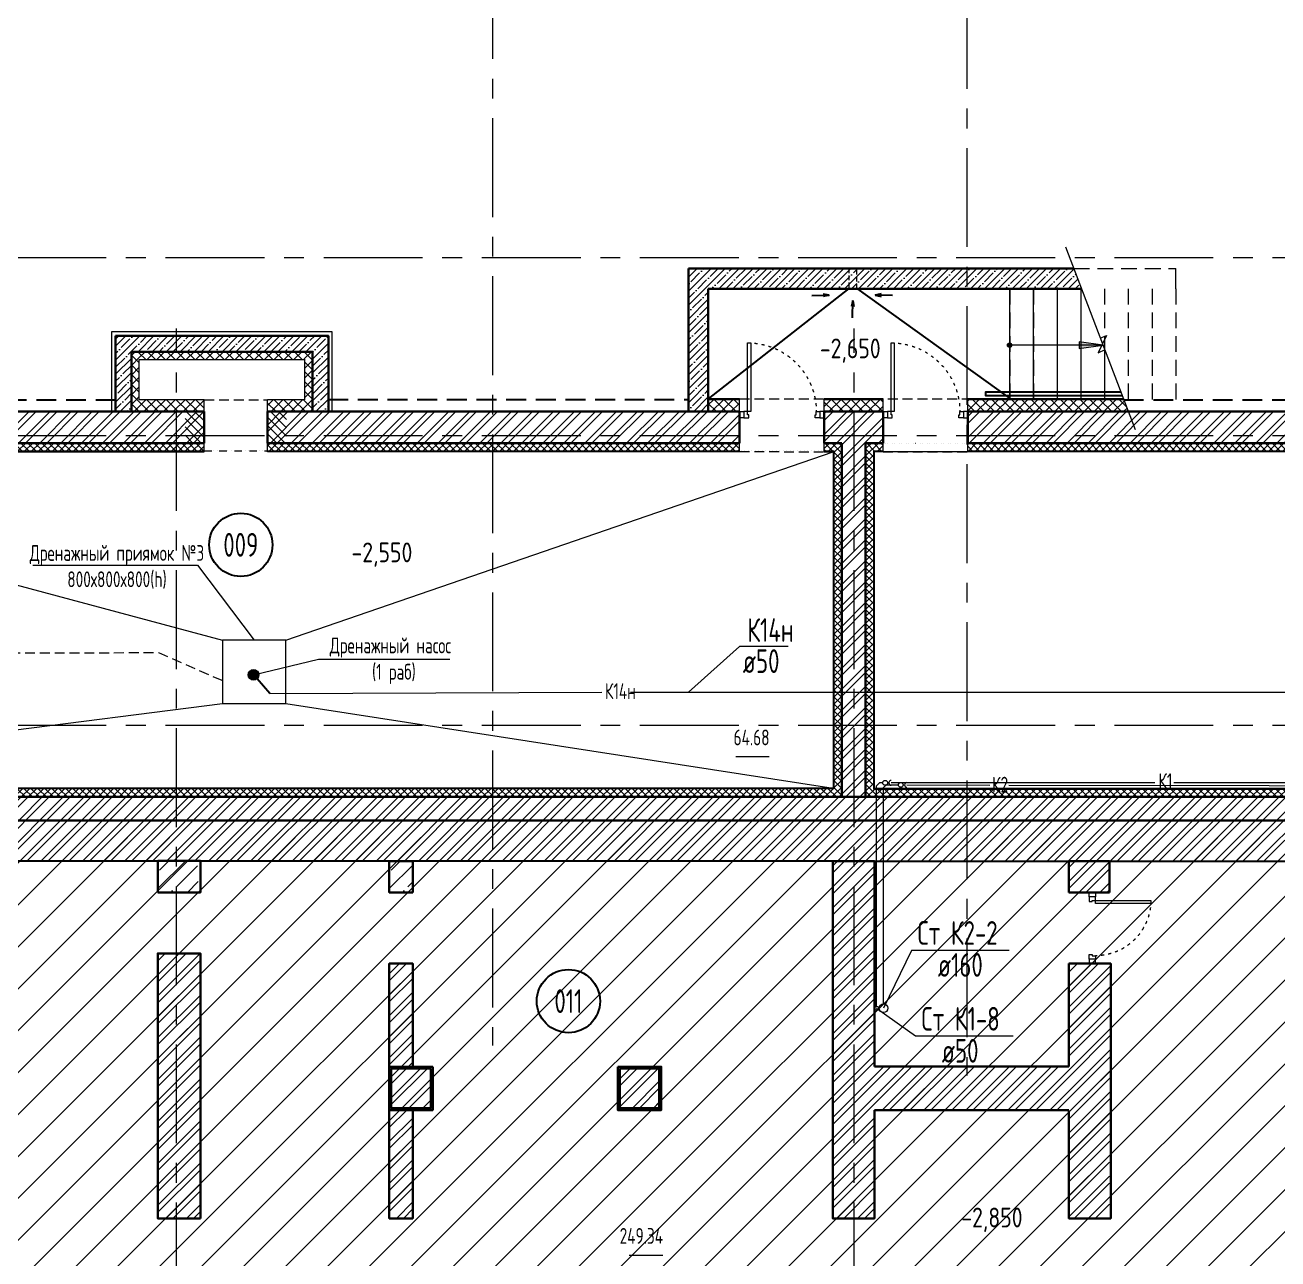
# Model space of a CAD drawing. Header units: millimetres. Extents: x -8689834 to 9419935, y -117443 to 166298.
# Drawn here: x -323082 to -307238, y 75930 to 91542 of the extents above; entities that cross this region are included whole.
import ezdxf
from ezdxf import colors
from ezdxf.entities.mleader import LeaderData, LeaderLine
from ezdxf.enums import TextEntityAlignment as Align
from ezdxf.math import Vec2, Vec3

# ---------------------------------------------------------------- set-up
doc = ezdxf.new("R2010")
doc.units = ezdxf.units.MM
doc.header["$MEASUREMENT"] = 0
for name, pattern in [('01_base$0$DASHED2', [0.375, 0.25, -0.125]), ('ACAD_ISO03W100', [30, 12, -18]), ('ADSK_Штриховая_ш2 п1', [3, 2, -1]), ('CENTER', [2, 1.25, -0.25, 0.25, -0.25]), ('TRATTEGGIATA', [0.75, 0.5, -0.25]), ('Штрих', [6.35, 3.175, -3.175])]:
    doc.linetypes.add(name, pattern=pattern)
doc.layers.get('0').update_dxf_attribs({"color": 250, "lineweight": 9})
for name, color, linetype, lineweight in [('!!!_АР_перегородки блоки', 7, 'Continuous', 5), ('1 этаж тонкие линии!', 250, 'Continuous', 0), ('АР штриховка стен', 250, 'Continuous', 9), ('АР_Двери', 175, 'Continuous', 18), ('АР_Лестницы', 250, 'Continuous', 15), ('АР_Лестницы ограждение', 94, 'Continuous', 25), ('АР_Маркер экспликации', 239, 'Continuous', 13), ('АР_МосжилНии_Стены', 127, 'Continuous', 30), ('АР_Навесной фасад', 190, 'Continuous', 5), ('АР_Номер помещения', 1, 'Continuous', 25), ('АР_Оси', 195, 'Continuous', 9), ('АР_Отметки', 250, 'Continuous', 15), ('АР_Помещения_площадь', 19, 'Continuous', 9), ('АР_Сущ Несущая стена', 216, 'Continuous', 30), ('АР_тонкая линия', 250, 'Continuous', 0), ('АР_Утеплитель', 154, 'Continuous', 9), ('АР_Штриховка кирпич', 250, 'Continuous', 9), ('АР_Штриховка монолит', 250, 'Continuous', 9), ('ВК_канализация', 32, 'Continuous', 15), ('Подвал', 250, 'Continuous', 30), ('ФВ-5', 250, 'Continuous', 9)]:
    doc.layers.add(name, color=color, linetype=linetype, lineweight=lineweight)
doc.layers.add('АР_Кровля дорожки', color=245, linetype='Continuous')
doc.layers.add('ТХ_ВК_трапы', color=5, linetype='Continuous')
doc.styles.add('ISOCPEUR', font='isocpeur.ttf', dxfattribs={"width": 0.7})
doc.styles.get("Standard").update_dxf_attribs({"font": 'isocpeur.ttf', "width": 0.7})

# ---------------------------------------------------------------- blocks, each defined once
blk = doc.blocks.new('_DotSmall')
at = {"color": 0, "linetype": 'ByBlock', "const_width": 0.5}
blk.add_lwpolyline([(-0.0625, 0, 1), (0.0625, 0, 1)], format="xyb", close=True, dxfattribs=at)
blk = doc.blocks.new('*U280')
h = blk.add_hatch(color=256)
h.dxf.hatch_style = 1
edge = h.paths.add_edge_path()
edge.add_arc((0, 0), 27.6, 359.64, 719.64)
h = blk.add_hatch(color=256)
h.dxf.hatch_style = 1
h.paths.add_polyline_path([(880, -44), (880, 44), (1180, 0)])
blk.add_line((1180, 0), (0, 0))
blk.add_lwpolyline([(880, 44), (880, -44), (1180, 0), (880, 44)])
blk.add_circle((0, 0), 27.6)
blk = doc.blocks.new('*U238')
for points in [[(0, 0), (0, -80), (55, -80), (55, 0), (0, 0)], [(55, -80), (55, 0), (115, 0), (115, -40), (100, -40), (100, -80), (55, -80)], [(1015, -80), (1015, 0), (955, 0), (955, -40), (970, -40), (970, -80), (1015, -80)], [(1070, 0), (1070, -80), (1015, -80), (1015, 0), (1070, 0)]]:
    blk.add_lwpolyline(points)
blk.add_lwpolyline([(100, -80), (100, -950), (140, -950), (140, -80)], close=True)
at = {"linetype": 'ACAD_ISO03W100', "ltscale": 3}
blk.add_arc((100, -80), 870, 270, 0, dxfattribs=at)
blk = doc.blocks.new('*U239')
blk.add_lwpolyline([(-100, 80), (-100, 780), (-140, 780), (-140, 80)], close=True)
for points in [[(-900, 0), (-900, 80), (-845, 80), (-845, 0), (-900, 0)], [(-845, 80), (-845, 0), (-785, 0), (-785, 40), (-800, 40), (-800, 80), (-845, 80)], [(-55, 80), (-55, 0), (-115, 0), (-115, 40), (-100, 40), (-100, 80), (-55, 80)], [(0, 0), (0, 80), (-55, 80), (-55, 0), (0, 0)]]:
    blk.add_lwpolyline(points)
at = {"linetype": 'ACAD_ISO03W100', "ltscale": 3}
blk.add_arc((-100, 80), 700, 90, 180, dxfattribs=at)
blk = doc.blocks.new('*U409')
at = {"layer": 'АР_Номер помещения', "color": 7}
blk.add_circle((-21182, 10652), 400, dxfattribs=at)
at = {"layer": 'АР_Помещения_площадь', "color": 7}
blk.add_line((-19990, 7435), (-20412, 7435), dxfattribs=at)
at = {"color": 7, "style": 'ISOCPEUR', "width": 0.7, "flags": 1}
blk.add_attdef('КАТЕГОРИЯ', (-499, -2092), '', height=250, dxfattribs=at)
at = {"layer": 'АР_Номер помещения', "color": 7, "style": 'ISOCPEUR', "width": 0.7}
blk.add_attdef('НОМЕР_ПОМЕЩЕНИЯ', text='', height=300, dxfattribs=at).set_placement((-21182, 10652), align=Align.MIDDLE_CENTER)
at = {"layer": 'АР_Помещения_площадь', "color": 7, "style": 'ISOCPEUR', "width": 0.7}
blk.add_attdef('ПЛОЩАДЬ_ПОМЕЩЕНИЯ', text='', height=200, dxfattribs=at).set_placement((-19985, 7681), align=Align.MIDDLE_RIGHT)
at = {"layer": 'АР_Помещения_площадь', "color": 7, "lineweight": 30, "width": 0.7, "flags": 104}
blk.add_attdef('ИМЯ_ПОМЕЩЕНИЯ', text='', height=100, dxfattribs=at).set_placement((158, 1217), align=Align.MIDDLE_CENTER)
blk = doc.blocks.new('*U252')
at = {"layer": 'АР_Номер помещения', "color": 7}
blk.add_circle((-10199, 1914), 400, dxfattribs=at)
at = {"layer": 'АР_Помещения_площадь', "color": 7}
blk.add_line((-3518, -770), (-3940, -770), dxfattribs=at)
at = {"color": 7, "style": 'ISOCPEUR', "width": 0.7, "flags": 1}
blk.add_attdef('КАТЕГОРИЯ', (-499, -2092), '', height=250, dxfattribs=at)
at = {"layer": 'АР_Номер помещения', "color": 7, "style": 'ISOCPEUR', "width": 0.7}
blk.add_attdef('НОМЕР_ПОМЕЩЕНИЯ', text='', height=300, dxfattribs=at).set_placement((-10199, 1914), align=Align.MIDDLE_CENTER)
at = {"layer": 'АР_Помещения_площадь', "color": 7, "lineweight": 30, "width": 0.7, "flags": 104}
blk.add_attdef('ИМЯ_ПОМЕЩЕНИЯ', text='', height=100, dxfattribs=at).set_placement((158, 1217), align=Align.MIDDLE_CENTER)
at = {"layer": 'АР_Помещения_площадь', "color": 7, "style": 'ISOCPEUR', "width": 0.7}
blk.add_attdef('ПЛОЩАДЬ_ПОМЕЩЕНИЯ', text='', height=200, dxfattribs=at).set_placement((-3513, -523), align=Align.MIDDLE_RIGHT)
blk = doc.blocks.new('Подложка')
at = {"layer": '!!!_АР_перегородки блоки', "lineweight": 5, "ltscale": 100}
h = blk.add_hatch(dxfattribs=at)
h.set_pattern_fill('ANSI31', scale=3000, angle=180, style=0)
h.paths.add_polyline_path([(-327484.71, 61936.6), (-327484.71, 62094), (-326484.71, 62094), (-326484.71, 61936.6), (-326484.71, 61850.24), (-326197.46, 61850.24), (-326197.46, 71514.55), (-325612.06, 71514.55), (-295741.64, 71514.55), (-295741.64, 71680), (-295741.64, 81263.11), (-329468.32, 81263.11), (-329468.32, 61850.24), (-327484.71, 61850.24)])
at = {"layer": '1 этаж тонкие линии!', "ltscale": 100, "transparency": 33554559}
h = blk.add_hatch(dxfattribs=at)
h.set_pattern_fill('ANSI37', scale=500, style=0)
h.paths.add_polyline_path([(-312975.75, 86253.45), (-312975.75, 86155.33), (-314046.91, 86154.34), (-314046.73, 86252.66), (-320016.38, 86252.58), (-320016.69, 86154.27), (-320816.52, 86153.74), (-320816.53, 86252.71), (-329569.44, 86252.56), (-329569.44, 85936.11), (-329469.91, 85936.23), (-329474.54, 85936.26), (-329472.59, 84864.98), (-329569.45, 84865.05), (-329569.45, 83085.57), (-329065.82, 83085.5), (-329065.82, 81775.68), (-312753.3, 81775.68), (-312753.3, 86252.63)])
h.paths.add_polyline_path([(-314051.79, 86154.51), (-314052.68, 86154.33), (-329474.31, 86153.76), (-329470.35, 83185.5), (-328965.82, 83185.81), (-328965.82, 81875.99), (-312853.3, 81875.68), (-312853.33, 86154.69)], flags=16)
h = blk.add_hatch(dxfattribs=at)
h.set_pattern_fill('ANSI37', scale=500, style=0)
h.paths.add_polyline_path([(-301646.94, 86252.64), (-301647.01, 86252.73), (-301643.69, 86252.55), (-301646.7, 86152.64), (-311160.39, 86152.64), (-311160.33, 86252.64), (-312452.72, 86252.64), (-312452.72, 81775.68), (-296113.82, 81775.68), (-296113.82, 83086), (-295478.34, 83086), (-295478.26, 86252.64)])
h.paths.add_polyline_path([(-301646.7, 86152.64), (-301647.01, 86252.64), (-302857.04, 86252.89), (-312231.55, 86252.58), (-312231.55, 86152.58), (-312352.72, 86152.64), (-312352.72, 81875.68), (-296213.82, 81875.68), (-296213.82, 83186), (-295478.35, 83186), (-295578.35, 83186), (-295578.35, 86152.64)])
at = {"layer": 'АР штриховка стен', "ltscale": 100}
h = blk.add_hatch(dxfattribs=at)
h.set_pattern_fill('ANSI31', scale=600, angle=-90)
h.set_pattern_definition([(315, (-230505.13, 933633.57), (53.0330086, 53.0330086), [])])
h.paths.add_polyline_path([(-320016.35, 86252.86), (-320016.34, 86650.46), (-319774.81, 86650.24), (-319774.81, 86252.64)])
h.paths.add_polyline_path([(-321059.1, 86252.64), (-321059.1, 86650.24), (-320816.53, 86650.24), (-320816.53, 86252.64)])
at = {"layer": 'АР_Утеплитель', "ltscale": 100}
h = blk.add_hatch(dxfattribs=at)
h.set_pattern_fill('ANSI37', scale=700, angle=90)
h.paths.add_polyline_path([(-321736.97, 87408.62), (-321736.99, 86800.84), (-321637.07, 86800.84), (-321637.07, 87409.38)])
h = blk.add_hatch(dxfattribs=at)
h.set_pattern_fill('ANSI37', scale=700, angle=90)
h.paths.add_polyline_path([(-321636.98, 87408.66), (-321637, 87309.17), (-319544.15, 87309.26), (-319544.15, 87409.51)])
h = blk.add_hatch(dxfattribs=at)
h.set_pattern_fill('ANSI37', scale=700, angle=90)
h.paths.add_polyline_path([(-319547.09, 87408.84), (-319547.07, 86800.63), (-319446.76, 86800.6), (-319446.8, 87409.49)])
h = blk.add_hatch(dxfattribs=at)
h.set_pattern_fill('ANSI37', scale=700, angle=90)
h.paths.add_polyline_path([(-321737, 86800.09), (-321737.01, 86650.85), (-320816.52, 86650.85), (-320816.53, 86800.85)])
h = blk.add_hatch(dxfattribs=at)
h.set_pattern_fill('ANSI37', scale=700, angle=90)
h.paths.add_polyline_path([(-320016.34, 86800.68), (-320016.35, 86650.68), (-319446.75, 86652.32), (-319446.75, 86800.6)])
h = blk.add_hatch(dxfattribs=at)
h.set_pattern_fill('ANSI37', scale=700, angle=90)
h.paths.add_polyline_path([(-314441.66, 86799.92), (-314441.67, 86650.68), (-314051.79, 86650.68), (-314051.78, 86803.62)])
h = blk.add_hatch(dxfattribs=at)
h.set_pattern_fill('ANSI37', scale=700, angle=90)
h.paths.add_polyline_path([(-312975.76, 86800.68), (-312975.77, 86650.68), (-312231.45, 86650.68), (-312231.44, 86800.68)])
h = blk.add_hatch(dxfattribs=at)
h.set_pattern_fill('ANSI37', scale=700, angle=90)
h.set_pattern_definition([(135, (-358391.84, -889389.29), (-61.871843, -61.871843), []), (225, (-358391.84, -889389.29), (61.871843, -61.871843), [])])
h.paths.add_polyline_path([(-310904.96, 86650.68), (-310904.96, 86800.68), (-311160.6, 86800.68), (-311160.6, 86650.68)])
h.paths.add_polyline_path([(-310904.96, 86800.68), (-310904.96, 86650.68), (-309128.09, 86650.68), (-309187.61, 86800.68)])
at = {"layer": 'АР_Штриховка кирпич', "ltscale": 100}
h = blk.add_hatch(dxfattribs=at)
h.set_pattern_fill('ANSI32', scale=500)
h.paths.add_polyline_path([(-329971.82, 86650.7), (-320817.87, 86650.66), (-320814.82, 86246.72), (-329569.51, 86258.56), (-329569.51, 85936.07), (-329971.82, 85936.07)])
h = blk.add_hatch(dxfattribs=at)
h.set_pattern_fill('ANSI32', scale=500)
h.paths.add_polyline_path([(-320017.05, 86650.69), (-314053.14, 86653.63), (-314050.08, 86249.69), (-320015.64, 86252.63)])
h = blk.add_hatch(dxfattribs=at)
h.set_pattern_fill('ANSI32', scale=500)
h.paths.add_polyline_path([(-312596.83, 86650.68), (-312980.58, 86650.68), (-312975.77, 86570.68), (-312975.77, 86350.68), (-312596.83, 86350.68)])
h.paths.add_polyline_path([(-312231.45, 86650.68), (-312596.83, 86650.68), (-312596.83, 86350.68), (-312231.45, 86350.68)])
h.paths.add_polyline_path([(-312231.45, 86350.68), (-312596.83, 86350.68), (-312596.83, 82685.68), (-312452.72, 82685.68), (-312452.72, 86252.64), (-312231.45, 86252.64)])
h.paths.add_polyline_path([(-312596.83, 86350.68), (-312975.77, 86350.68), (-312975.77, 86252.64), (-312753.3, 86252.64), (-312753.3, 82685.68), (-312596.83, 82685.68)])
h.paths.add_polyline_path([(-312596.83, 82685.68), (-312753.3, 82685.68), (-312753.3, 81775.68), (-312596.83, 81775.68)])
h.paths.add_polyline_path([(-312452.72, 82685.68), (-312596.83, 82685.68), (-312596.83, 81775.68), (-312452.72, 81775.68)])
h = blk.add_hatch(dxfattribs=at)
h.set_pattern_fill('ANSI32', scale=500)
h.paths.add_polyline_path([(-302856.86, 86650.68), (-302856.86, 86167.64), (-302856.86, 86650.68), (-311160.42, 86650.68), (-311160.42, 86252.64), (-302856.86, 86252.64), (-302856.86, 86650.68)])
h = blk.add_hatch(dxfattribs=at)
h.set_pattern_fill('ANSI32', scale=500)
h.paths.add_polyline_path([(-329468.32, 82685.68), (-329972.03, 82685.68), (-329971.61, 84865.19), (-329569.45, 84865.11), (-329569.45, 83085.5), (-329065.82, 83085.5), (-329065.82, 81775.68), (-296113.82, 81775.66), (-296113.82, 83086), (-295478.35, 83086), (-295478.35, 86252.64), (-295076.83, 86252.63), (-295076.83, 82685.68), (-295715.32, 82685.68), (-295715.32, 81707.5), (-295705.29, 80957.16), (-329468.32, 80969)])
h = blk.add_hatch(dxfattribs=at)
h.set_pattern_fill('ANSI32', scale=500)
h.paths.add_polyline_path([(-312868.56, 76683.99), (-312868.18, 80963.11), (-312340.48, 80963.18), (-312340.98, 76443.95), (-312868.17, 76443.95), (-312868.17, 76683.95)])
h = blk.add_hatch(dxfattribs=at)
h.set_pattern_fill('ANSI32', scale=500)
h.paths.add_polyline_path([(-309883.29, 80962.06), (-309369.44, 80962.03), (-309368.87, 80567.01), (-309882.34, 80567)])
h = blk.add_hatch(dxfattribs=at)
h.set_pattern_fill('ANSI32', scale=500)
h.paths.add_polyline_path([(-321403.96, 76683.99), (-321403.52, 79796.72), (-320864.84, 79796.67), (-320865.28, 76443.95), (-321403.58, 76443.95), (-321403.58, 76683.95)])
h = blk.add_hatch(dxfattribs=at)
h.set_pattern_fill('ANSI32', scale=500)
h.paths.add_polyline_path([(-318477.14, 79666.7), (-318178.78, 79666.68), (-318178.21, 78362.83), (-318476.18, 78362.81)])
h = blk.add_hatch(dxfattribs=at)
h.set_pattern_fill('ANSI32', scale=500)
h.paths.add_polyline_path([(-309882.72, 76683.99), (-309882.28, 79666.71), (-309353.19, 79666.69), (-309370.34, 76443.95), (-309882.34, 76443.95), (-309882.34, 76683.95)])
h = blk.add_hatch(dxfattribs=at)
h.set_pattern_fill('ANSI32', scale=500)
h.paths.add_polyline_path([(-318477.14, 78362.83), (-317926.47, 78362.79), (-317925.9, 77812.82), (-318476.18, 77812.81)])
h = blk.add_hatch(dxfattribs=at)
h.set_pattern_fill('ANSI32', scale=500)
h.paths.add_polyline_path([(-315587.52, 78362.83), (-315036.85, 78362.79), (-315036.28, 77812.82), (-315586.57, 77812.81)])
h = blk.add_hatch(dxfattribs=at)
h.set_pattern_fill('ANSI32', scale=500)
h.paths.add_polyline_path([(-312341.44, 78365.45), (-309884.02, 78365.42), (-309883.45, 77812.82), (-312340.48, 77812.81)])
h = blk.add_hatch(dxfattribs=at)
h.set_pattern_fill('ANSI32', scale=500)
h.paths.add_polyline_path([(-318477.19, 77812.83), (-318178.83, 77812.8), (-318178.26, 76443.96), (-318476.23, 76443.95)])
at = {"layer": 'АР_Штриховка монолит', "ltscale": 100}
h = blk.add_hatch(dxfattribs=at)
h.set_pattern_fill('ANSI35', scale=500)
h.set_pattern_definition([(45, (0, -5.06), (-88.38835, 88.38835), []), (45, (88.39, -5.06), (-88.38835, 88.38835), [156.25, -31.25, 0, -31.25])])
h.paths.add_polyline_path([(-311172.01, 88462.7), (-314692.92, 88462.7), (-314692.92, 86645.62), (-314441.67, 86645.62), (-314441.67, 88205.62), (-311172.01, 88205.62)])
h.paths.add_polyline_path([(-309724.9, 88205.62), (-309822.86, 88462.7), (-311172.01, 88462.7), (-311172.01, 88205.62)])
h = blk.add_hatch(dxfattribs=at)
h.set_pattern_fill('ANSI35', scale=500)
h.paths.add_polyline_path([(-321936.86, 86650.68), (-321937.01, 87608.99), (-319246.85, 87609.2), (-319246.7, 86650.68), (-319446.73, 86650.68), (-319446.83, 87409.17), (-321736.99, 87409), (-321737.01, 86650.68)])
at = {"layer": 'АР_Штриховка монолит', "ltscale": 300}
h = blk.add_hatch(dxfattribs=at)
h.set_pattern_fill('ANSI35', scale=1200)
h.set_pattern_definition([(45, (21477.85, 4324), (-212.13203, 212.13203), []), (45, (21689.98, 4324), (-212.13203, 212.13203), [375, -75, 0, -75])])
h.paths.add_polyline_path([(-321404.53, 80968.11), (-320891.37, 80968.08), (-320890.8, 80567.01), (-321403.58, 80567)])
h = blk.add_hatch(dxfattribs=at)
h.set_pattern_fill('ANSI35', scale=1200)
h.set_pattern_definition([(45, (24405.2, 4324), (-212.13203, 212.13203), []), (45, (24617.33, 4324), (-212.13203, 212.13203), [375, -75, 0, -75])])
h.paths.add_polyline_path([(-318477.19, 80968.11), (-318178.85, 80968.08), (-318178.28, 80567.01), (-318476.23, 80567)])
at = {"color": 7, "linetype": 'TRATTEGGIATA', "ltscale": 500}
for p, q in [((-329312.19, 86799.39), (-321935.81, 86799.54)), ((-319246.73, 86805.62), (-314691.86, 86805.62)), ((-309187.61, 86800.68), (-301070.99, 86801.34))]:
    blk.add_line(p, q, dxfattribs=at)
at = {"color": 7, "ltscale": 150}
for points in [[(-312663, 88210.68), (-314441.67, 86810.78)], [(-312563, 88210.68), (-310631.73, 86820.75)]]:
    blk.add_lwpolyline(points, dxfattribs=at)
at = {"layer": '1 этаж тонкие линии!', "color": 7, "ltscale": 100, "transparency": 33554559, "elevation": -1.38}
blk.add_lwpolyline([(-302856.99, 86152.64), (-311160.57, 86152.64)], dxfattribs=at)
at = {"layer": 'АР_Лестницы', "color": 7, "ltscale": 100}
for p, q in [((-309924.43, 88734.31), (-309044.39, 86424.82)), ((-310631.73, 88210.68), (-310631.73, 86810.68)), ((-310331.73, 88210.68), (-310331.73, 86814.04)), ((-310031.73, 88222.58), (-310031.73, 86810.68)), ((-309731.73, 88228.61), (-309731.73, 86814.04)), ((-309431.73, 87441.33), (-309431.73, 86814.04))]:
    blk.add_line(p, q, dxfattribs=at)
blk.add_lwpolyline([(-309484.41, 87579.57), (-309404.92, 87613.77), (-309513.45, 87395.74), (-309421.29, 87435.39)], dxfattribs=at)
at = {"layer": 'АР_Лестницы ограждение', "color": 7, "ltscale": 100}
blk.add_lwpolyline([(-309210.87, 86851.73), (-310932.53, 86851.73), (-310932.53, 86903.18), (-309230.48, 86903.18)], dxfattribs=at)
at = {"layer": 'АР_МосжилНии_Стены', "color": 7, "ltscale": 100}
for p, q in [((-314692.92, 88462.7), (-309822.86, 88462.7)), ((-314692.92, 86650.68), (-314692.92, 88462.7)), ((-314441.67, 86650.68), (-314441.67, 88205.62)), ((-314441.67, 88205.62), (-309731.73, 88205.62)), ((-320816.53, 86650.68), (-329972.19, 86650.68)), ((-320816.34, 86650.68), (-329972.01, 86650.68)), ((-320816.53, 86650.68), (-321216.21, 86650.68)), ((-320816.34, 86650.68), (-321216.02, 86650.68)), ((-314046.79, 86650.68), (-320016.53, 86650.68)), ((-314046.61, 86650.68), (-320016.34, 86650.68)), ((-314046.61, 86650.68), (-314046.61, 86252.64)), ((-312231.45, 86252.64), (-312231.45, 86650.68)), ((-301478.54, 86650.68), (-311160.6, 86650.68)), ((-312753.3, 81775.68), (-312753.3, 86252.64)), ((-312452.72, 86252.64), (-312452.72, 81775.68)), ((-301545.09, 86252.64), (-311160.42, 86252.64)), ((-329468.32, 81475.68), (-295715.32, 81475.68))]:
    blk.add_line(p, q, dxfattribs=at)
for points in [[(-320816.34, 86252.64), (-329569.51, 86252.64), (-329569.4, 85936.07), (-329971.82, 85936.07), (-329971.82, 86650.68)], [(-312231.45, 86650.68), (-312975.76, 86650.68), (-312975.77, 86252.64)], [(-307263.25, 86650.68), (-311160.42, 86650.68), (-311160.42, 86252.64)], [(-302791.86, 86531.77), (-302791.86, 86650.68), (-311160.42, 86650.68)], [(-320816.53, 86252.64), (-321216.21, 86252.64)], [(-314046.61, 86252.64), (-320016.34, 86252.64)], [(-312753.3, 86252.64), (-312975.77, 86252.64)], [(-312231.45, 86252.64), (-312452.72, 86252.64)], [(-296113.82, 81775.68), (-329065.82, 81775.68)], [(-295079.4, 80956.94), (-330109.37, 80969.23)], [(-312340.48, 77812.81), (-312340.48, 76443.95), (-312868.17, 76443.95), (-312868.18, 80963), (-312340.48, 80963.18), (-312340.48, 78365.62)], [(-309369.16, 80567), (-309369.16, 80962.04), (-309882.34, 80962.04), (-309882.34, 80567)], [(-309882.34, 80567), (-309369.16, 80567)], [(-309882.34, 79666.69), (-309882.34, 78365.44)], [(-309882.34, 77809.5), (-309882.34, 76443.95), (-309353.19, 76443.95), (-309353.19, 79666.69), (-309882.34, 79666.69)], [(-312340.48, 78365.43), (-309882.34, 78365.44)], [(-309882.34, 77812.81), (-312340.48, 77812.81)]]:
    blk.add_lwpolyline(points, dxfattribs=at)
for points in [[(-321403.58, 80567), (-320865.06, 80567), (-320865.06, 80966.08), (-321403.58, 80966.08)], [(-318178.57, 80567), (-318476.23, 80567), (-318476.23, 80965.1), (-318178.57, 80965.1)], [(-320865.06, 76443.95), (-321403.58, 76443.95), (-321403.58, 79796.69), (-320865.06, 79796.69)], [(-318178.52, 78362.81), (-318476.18, 78362.81), (-318476.23, 79666.69), (-318178.57, 79666.69)], [(-317926.18, 78362.81), (-318476.18, 78362.81), (-318476.18, 77812.81), (-317926.18, 77812.81)], [(-317951.18, 78337.81), (-318451.18, 78337.81), (-318451.18, 77837.81), (-317951.18, 77837.81)], [(-315586.57, 78362.81), (-315036.57, 78362.81), (-315036.57, 77812.81), (-315586.57, 77812.81)], [(-315561.57, 78337.81), (-315061.57, 78337.81), (-315061.57, 77837.81), (-315561.57, 77837.81)], [(-318178.52, 77812.81), (-318476.18, 77812.81), (-318476.23, 76443.95), (-318178.57, 76443.95)]]:
    blk.add_lwpolyline(points, close=True, dxfattribs=at)
at = {"layer": 'АР_Навесной фасад', "color": 7, "ltscale": 100}
for p, q in [((-321737, 86800.85), (-321737.01, 86800.85)), ((-320816.53, 86800.68), (-321637.08, 86800.83)), ((-320816.53, 86650.68), (-320816.53, 86800.68)), ((-319547.07, 86800.65), (-320016.34, 86800.68)), ((-320016.34, 86650.68), (-320016.34, 86800.68)), ((-314046.79, 86810.68), (-314441.67, 86810.68)), ((-314046.8, 86800.68), (-314441.67, 86800.68)), ((-314046.79, 86650.68), (-314046.79, 86810.68)), ((-312232.66, 86810.68), (-312975.76, 86810.68)), ((-312975.76, 86650.68), (-312975.76, 86810.68)), ((-312232.66, 86800.68), (-312975.76, 86800.68)), ((-312231.45, 86650.68), (-312231.45, 86810.68)), ((-309191.42, 86810.68), (-311160.6, 86810.68)), ((-311160.6, 86650.68), (-311160.6, 86810.68)), ((-309187.61, 86800.68), (-311160.6, 86800.68))]:
    blk.add_line(p, q, dxfattribs=at)
blk.add_lwpolyline([(-321637.08, 86800.83), (-321636.99, 87309), (-319546.82, 87309.16), (-319547.07, 86800.63)], dxfattribs=at)
at = {"layer": 'АР_Оси', "color": 7, "linetype": 'CENTER', "ltscale": 1000}
for p, q in [((-317172.07, 134363.15), (-317172.07, 78630.8)), ((-311172.07, 133984.95), (-311172.07, 78252.6)), ((-359305.77, 88600.68), (-276127.36, 88600.68)), ((-321167.01, 53394.41), (-321167.01, 87701.89)), ((-312597.01, 53394.41), (-312597.01, 87701.89)), ((-359305.77, 86350.68), (-276127.36, 86350.68)), ((-359305.77, 82685.68), (-275708.6, 82685.68))]:
    blk.add_line(p, q, dxfattribs=at)
at = {"layer": 'АР_Сущ Несущая стена', "color": 7, "ltscale": 100}
blk.add_line((-321937.01, 87609), (-321936.86, 86650.68), dxfattribs=at)
at = {"layer": 'АР_Сущ Несущая стена', "color": 7, "linetype": 'Штрих', "lineweight": 9, "ltscale": 30}
blk.add_line((-320816.54, 86153.15, -1.38), (-320016.54, 86154.33, -1.38), dxfattribs=at)
at = {"layer": 'АР_Сущ Несущая стена', "color": 7, "ltscale": 100}
for points in [[(-319246.7, 86650.68), (-319246.85, 87609.2), (-321937.01, 87608.99)], [(-321737.01, 86650.68), (-321736.99, 87409), (-319446.83, 87409.17), (-319446.73, 86650.68)], [(-320816.53, 86650.68), (-320816.53, 86252.64)], [(-320816.34, 86650.68), (-320816.34, 86252.64)], [(-320016.34, 86252.64), (-320016.34, 86650.68)]]:
    blk.add_lwpolyline(points, dxfattribs=at)
at = {"layer": 'АР_тонкая линия', "color": 7, "linetype": 'ADSK_Штриховая_ш2 п1', "ltscale": 100}
for p, q in [((-309820.93, 88462.7), (-308530.61, 88462.7)), ((-310630.61, 88205.62), (-310630.61, 86805.62)), ((-310330.61, 88205.62), (-310330.61, 86805.62)), ((-310030.61, 88205.62), (-310030.61, 86805.62)), ((-309730.61, 88205.62), (-309730.61, 86805.62)), ((-309430.61, 88205.62), (-309430.61, 86805.62)), ((-309130.61, 88205.62), (-309130.61, 86800.68)), ((-308830.61, 88205.62), (-308830.61, 86800.68)), ((-308530.61, 88205.62), (-308530.61, 86800.68))]:
    blk.add_line(p, q, dxfattribs=at)
at = {"layer": 'АР_тонкая линия', "color": 7, "ltscale": 500}
for p, q in [((-320816.52, 86143.15, -0.34), (-320816.56, 86252.64, 1.18)), ((-320016.52, 86143.15, -0.34), (-320016.55, 86252.64)), ((-314046.8, 86154.33, -1.38), (-314046.84, 86253.82)), ((-314046.76, 86144.33, -1.38), (-314046.79, 86243.82)), ((-312975.73, 86154.65, -1.23), (-312975.77, 86254.13, 0.14)), ((-312975.73, 86144.33, -1.38), (-312975.76, 86243.82)), ((-312231.63, 86142.64), (-312231.48, 86252.12, 1.38)), ((-311160.39, 86141.42, -1.38), (-311160.42, 86252.64)), ((-295588.35, 86142.64), (-312342.72, 86142.64)), ((-312342.72, 86142.64), (-312342.72, 81885.68)), ((-312342.72, 81885.68), (-296223.82, 81885.68))]:
    blk.add_line(p, q, dxfattribs=at)
at = {"layer": 'АР_тонкая линия', "color": 7, "linetype": 'ADSK_Штриховая_ш2 п1', "ltscale": 30}
blk.add_lwpolyline([(-312663, 88205.62), (-312563, 88205.62), (-312563, 88462.7), (-312663, 88462.7)], close=True, dxfattribs=at)
at = {"layer": 'АР_тонкая линия', "color": 7, "ltscale": 500, "elevation": -1.38}
for points in [[(-329474.54, 85936.23), (-329474.79, 86154.14), (-320816.49, 86153.15)], [(-312975.76, 86154.65), (-312853.3, 86154.2), (-312853.3, 81876.3), (-328965.82, 81876.3), (-328965.82, 83185.5), (-329470.79, 83185.5), (-329472.59, 84864.98)], [(-329464.54, 85936.25), (-329464.77, 86144.14), (-320816.49, 86143.15)], [(-312975.34, 86144.19), (-312863.3, 86144.2), (-312863.3, 81886.3), (-328955.82, 81886.3), (-328955.82, 83195.5), (-329460.81, 83195.5), (-329462.59, 84865)], [(-320016.54, 86154.33), (-314046.8, 86154.33)], [(-320016.54, 86144.33), (-314046.8, 86144.33)], [(-301627.62, 86152.64), (-311160.39, 86152.64)]]:
    blk.add_lwpolyline(points, dxfattribs=at)
at = {"layer": 'АР_тонкая линия', "color": 7, "ltscale": 500}
blk.add_lwpolyline([(-312231.45, 86152.64), (-312352.72, 86152.64), (-312352.72, 81875.68), (-296213.82, 81875.68), (-296213.82, 83186), (-295578.35, 83186), (-295578.35, 86152.64), (-301646.86, 86152.64)], dxfattribs=at)
at = {"layer": 'АР_Утеплитель', "color": 7, "ltscale": 0.25}
blk.add_lwpolyline([(-319196.7, 86650.69), (-319196.85, 87659.2), (-321987.01, 87658.99), (-321987.01, 86650.68)], dxfattribs=at)
at = {"layer": 'Подвал', "color": 7, "lineweight": 13, "ltscale": 500}
for p, q in [((-308530.61, 88205.62), (-308530.61, 88462.7)), ((-329464.77, 86144.14, -1.38), (-320586.72, 83760.56)), ((-319785.2, 83760.56), (-312863.3, 86144.2, -1.38)), ((-328955.82, 81886.3, -1.38), (-320586.72, 82958.84)), ((-319785.2, 82958.84), (-312863.3, 81886.3, -1.38))]:
    blk.add_line(p, q, dxfattribs=at)
at = {"layer": 'Подвал', "color": 7, "linetype": 'TRATTEGGIATA', "lineweight": 13, "ltscale": 250}
for p, q in [((-320816.53, 86800.68), (-320016.35, 86800.72)), ((-314046.79, 86810.68), (-311160.6, 86810.68)), ((-314046.8, 86144.33, -1.38), (-312975.34, 86144.19, -1.38)), ((-312231.63, 86142.64), (-311160.57, 86141.42, -1.38))]:
    blk.add_line(p, q, dxfattribs=at)
at = {"layer": 'Подвал', "color": 7, "lineweight": 13, "ltscale": 500}
blk.add_lwpolyline([(-320586.72, 82958.84), (-319785.2, 82958.84), (-319785.2, 83760.56), (-320586.72, 83760.56)], close=True, dxfattribs=at)
at = {"layer": 'ТХ_ВК_трапы', "color": 7, "ltscale": 100}
for p, q in [((-313133.74, 88121.24, -0.48), (-312914.24, 88125.42, -0.48)), ((-312914.24, 88125.42, -0.48), (-312989.33, 88107.82, -0.48)), ((-312914.24, 88125.42, -0.48), (-312988.57, 88138.83, -0.48)), ((-312988.57, 88138.83, -0.48), (-312914.24, 88125.42, -0.48)), ((-312331.58, 88125.75, -0.48), (-312257.25, 88139.16, -0.48)), ((-312257.25, 88139.16, -0.48), (-312331.58, 88125.75, -0.48)), ((-312112.09, 88121.56, -0.48), (-312331.58, 88125.75, -0.48)), ((-312331.58, 88125.75, -0.48), (-312256.5, 88108.15, -0.48)), ((-312614.4, 88055, -0.48), (-312632.01, 87979.92, -0.48)), ((-312618.59, 87835.51, -0.48), (-312614.4, 88055, -0.48)), ((-312614.4, 88055, -0.48), (-312601, 87980.67, -0.48)), ((-312601, 87980.67, -0.48), (-312614.4, 88055, -0.48))]:
    blk.add_line(p, q, dxfattribs=at)
at = {"layer": 'АР_Двери', "color": 7, "xscale": -1}
for name, p, rotation in [('*U238', (-314045.76, 86570.68), 180), ('*U238', (-312230.6, 86570.68), 180), ('*U239', (-309625.75, 80567), 270)]:
    blk.add_blockref(name, p, dxfattribs=dict(at, rotation=rotation))
at = {"layer": 'АР_Лестницы', "color": 7, "ltscale": 75}
blk.add_blockref('*U280', (-310631.73, 87491.81), dxfattribs=at)
at = {"layer": 'АР_Маркер экспликации', "color": 7}
ref = blk.add_blockref('*U252', (-310154.72, 83051.52, 1.96), dxfattribs=at)
ref.add_attrib('НОМЕР_ПОМЕЩЕНИЯ', '009', dxfattribs={"layer": 'АР_Номер помещения', "color": 7, "height": 300, "style": 'ISOCPEUR', "width": 0.7}).set_placement((-320353.91, 84965.71, 1.96), align=Align.MIDDLE_CENTER)
ref.add_attrib('ПЛОЩАДЬ_ПОМЕЩЕНИЯ', '64.68', dxfattribs={"layer": 'АР_Помещения_площадь', "color": 7, "height": 200, "style": 'ISOCPEUR', "width": 0.7}).set_placement((-313667.38, 82528.04, 1.96), align=Align.MIDDLE_RIGHT)
ref = blk.add_blockref('*U409', (-295028.59, 68540.19), dxfattribs=at)
ref.add_attrib('НОМЕР_ПОМЕЩЕНИЯ', '011', dxfattribs={"layer": 'АР_Номер помещения', "color": 7, "height": 300, "style": 'ISOCPEUR', "width": 0.7}).set_placement((-316210.62, 79191.83), align=Align.MIDDLE_CENTER)
ref.add_attrib('ПЛОЩАДЬ_ПОМЕЩЕНИЯ', '249.34', dxfattribs={"layer": 'АР_Помещения_площадь', "color": 7, "height": 200, "style": 'ISOCPEUR', "width": 0.7}).set_placement((-315013.8, 76221.4), align=Align.MIDDLE_RIGHT)
at = {"layer": 'АР_Отметки', "color": 7}
ml = blk.add_multileader_mtext('Standard', dxfattribs=at)
ml.set_content('{\\W0.8;-2,730}', color=7, style='ISOCPEUR')
ml.set_leader_properties(color=256, linetype='Continuous', lineweight=-1)
ml.set_arrow_properties(name='DOTSMALL')
ml.build(insert=Vec2(0, 0))
ml.multileader.update_dxf_attribs({"has_text_frame": 1, "text_left_attachment_type": 4, "text_right_attachment_type": 4, "dogleg_length": 100, "arrow_head_size": 180})
ctx = ml.context
ctx.base_point, ctx.char_height, ctx.arrow_head_size, ctx.landing_gap_size, ctx.plane_origin = Vec3(-314791.32, 121809.02, 0), 250, 180, 50, Vec3(-319449.83, 117956.71, 0)
ctx.left_attachment, ctx.right_attachment = 4, 4
notes = []
notes.append((ctx, [(0, (0, 0, 0), (0, 0), (1, 0), 1, [])]))
ctx.mtext.insert, ctx.mtext.width, ctx.mtext.defined_height, ctx.mtext.line_spacing_style, ctx.mtext.flow_direction = Vec3(-314741.32, 122142.35, 0), 769.989, 343.89, 2, 5
ml = blk.add_multileader_mtext('Standard', dxfattribs=at)
ml.set_content('{\\W0.8;-2,430}', color=7, style='ISOCPEUR')
ml.set_leader_properties(color=256, linetype='Continuous', lineweight=-1)
ml.set_arrow_properties(name='DOTSMALL')
ml.build(insert=Vec2(0, 0))
ml.multileader.update_dxf_attribs({"has_text_frame": 1, "text_left_attachment_type": 4, "text_right_attachment_type": 4, "dogleg_length": 100, "arrow_head_size": 180})
ctx = ml.context
ctx.base_point, ctx.char_height, ctx.arrow_head_size, ctx.landing_gap_size, ctx.plane_origin = Vec3(-336711.89, 117132.66), 250, 180, 50, Vec3(-335659.19, 115477.48)
ctx.left_attachment, ctx.right_attachment = 4, 4
notes.append((ctx, [(0, (0, 0, 0), (0, 0), (1, 0), 1, [])]))
ctx.mtext.insert, ctx.mtext.width, ctx.mtext.line_spacing_style, ctx.mtext.flow_direction = Vec3(-336661.89, 117465.99), 852.697, 2, 5
ml = blk.add_multileader_mtext('Standard', dxfattribs=at)
ml.set_content('{\\W0.8;-2,730}', color=7, style='ISOCPEUR')
ml.set_leader_properties(color=256, linetype='Continuous', lineweight=-1)
ml.set_arrow_properties(name='DOTSMALL')
ml.build(insert=Vec2(0, 0))
ml.multileader.update_dxf_attribs({"has_text_frame": 1, "text_left_attachment_type": 4, "text_right_attachment_type": 4, "dogleg_length": 100, "arrow_head_size": 180})
ctx = ml.context
ctx.base_point, ctx.char_height, ctx.arrow_head_size, ctx.landing_gap_size, ctx.plane_origin = Vec3(-346371.36, 101933.6), 250, 180, 50, Vec3(-346327.75, 100655.48)
ctx.left_attachment, ctx.right_attachment = 4, 4
notes.append((ctx, [(0, (0, 0, 0), (0, 0), (1, 0), 1, [])]))
ctx.mtext.insert, ctx.mtext.width, ctx.mtext.defined_height, ctx.mtext.line_spacing_style, ctx.mtext.flow_direction = Vec3(-346321.36, 102266.93), 769.989, 343.89, 2, 5
ml = blk.add_multileader_mtext('Standard', dxfattribs=at)
ml.set_content('{\\W0.8;-2,730}', color=7, style='ISOCPEUR')
ml.set_leader_properties(color=256, linetype='Continuous', lineweight=-1)
ml.set_arrow_properties(name='DOTSMALL')
ml.build(insert=Vec2(0, 0))
ml.multileader.update_dxf_attribs({"has_text_frame": 1, "text_left_attachment_type": 4, "text_right_attachment_type": 4, "dogleg_length": 100, "arrow_head_size": 180})
ctx = ml.context
ctx.base_point, ctx.char_height, ctx.arrow_head_size, ctx.landing_gap_size, ctx.plane_origin = Vec3(-343122.46, 91149.38), 250, 180, 50, Vec3(-347780.97, 87297.07)
ctx.left_attachment, ctx.right_attachment = 4, 4
notes.append((ctx, [(0, (0, 0, 0), (0, 0), (1, 0), 1, [])]))
ctx.mtext.insert, ctx.mtext.width, ctx.mtext.defined_height, ctx.mtext.line_spacing_style, ctx.mtext.flow_direction = Vec3(-343072.46, 91482.71), 769.989, 343.89, 2, 5
ml = blk.add_multileader_mtext('Standard', dxfattribs=at)
ml.set_content('{\\W0.8;-2,430}', color=7, style='ISOCPEUR')
ml.set_leader_properties(color=256, linetype='Continuous', lineweight=-1)
ml.set_arrow_properties(name='DOTSMALL')
ml.build(insert=Vec2(0, 0))
ml.multileader.update_dxf_attribs({"has_text_frame": 1, "text_left_attachment_type": 4, "text_right_attachment_type": 4, "dogleg_length": 100, "arrow_head_size": 180})
ctx = ml.context
ctx.base_point, ctx.char_height, ctx.arrow_head_size, ctx.landing_gap_size, ctx.plane_origin = Vec3(-334177.78, 87942.72), 250, 180, 50, Vec3(-333125.08, 86287.55)
ctx.left_attachment, ctx.right_attachment = 4, 4
notes.append((ctx, [(0, (0, 0, 0), (0, 0), (1, 0), 1, [])]))
ctx.mtext.insert, ctx.mtext.width, ctx.mtext.line_spacing_style, ctx.mtext.flow_direction = Vec3(-334127.78, 88276.06), 852.697, 2, 5
ml = blk.add_multileader_mtext('Standard', dxfattribs=at)
ml.set_content('{\\W0.8;-2,650}', color=7, style='ISOCPEUR')
ml.set_leader_properties(color=256, linetype='Continuous', lineweight=-1)
ml.set_arrow_properties(name='DOTSMALL')
ml.build(insert=Vec2(0, 0))
ml.multileader.update_dxf_attribs({"has_text_frame": 1, "text_left_attachment_type": 4, "text_right_attachment_type": 4, "dogleg_length": 100, "arrow_head_size": 180})
ctx = ml.context
ctx.base_point, ctx.char_height, ctx.arrow_head_size, ctx.landing_gap_size, ctx.plane_origin = Vec3(-313080.84, 87242.68), 250, 180, 50, Vec3(-312264.42, 85825.21)
ctx.left_attachment, ctx.right_attachment = 4, 4
notes.append((ctx, [(0, (0, 0, 0), (0, 0), (1, 0), 1, [])]))
ctx.mtext.insert, ctx.mtext.width, ctx.mtext.line_spacing_style, ctx.mtext.flow_direction = Vec3(-313030.84, 87576.01), 852.697, 2, 5
ml = blk.add_multileader_mtext('Standard', dxfattribs=at)
ml.set_content('{\\W0.8;-2,550}', color=7, style='ISOCPEUR')
ml.set_leader_properties(color=256, linetype='Continuous', lineweight=-1)
ml.set_arrow_properties(name='DOTSMALL')
ml.build(insert=Vec2(0, 0))
ml.multileader.update_dxf_attribs({"has_text_frame": 1, "text_left_attachment_type": 4, "text_right_attachment_type": 4, "dogleg_length": 100, "arrow_head_size": 180})
ctx = ml.context
ctx.base_point, ctx.char_height, ctx.arrow_head_size, ctx.landing_gap_size, ctx.plane_origin = Vec3(-319003.64, 84661.76), 250, 180, 50, Vec3(-315900.76, 83394.2)
ctx.left_attachment, ctx.right_attachment = 4, 4
notes.append((ctx, [(0, (0, 0, 0), (0, 0), (1, 0), 1, [])]))
ctx.mtext.insert, ctx.mtext.width, ctx.mtext.line_spacing_style, ctx.mtext.flow_direction = Vec3(-318953.64, 84995.09), 852.697, 2, 5
ml = blk.add_multileader_mtext('Standard', dxfattribs=at)
ml.set_content('{\\W0.8;-2,850}', color=7, style='ISOCPEUR')
ml.set_leader_properties(color=256, linetype='Continuous', lineweight=-1)
ml.set_arrow_properties(name='DOTSMALL')
ml.build(insert=Vec2(0, 0))
ml.multileader.update_dxf_attribs({"has_text_frame": 1, "text_left_attachment_type": 4, "text_right_attachment_type": 4, "dogleg_length": 100, "arrow_head_size": 180})
ctx = ml.context
ctx.base_point, ctx.char_height, ctx.arrow_head_size, ctx.landing_gap_size, ctx.plane_origin = Vec3(-311292.29, 76246.19, 0), 250, 180, 50, Vec3(-311373.68, 74838.06, 0)
ctx.left_attachment, ctx.right_attachment = 4, 4
notes.append((ctx, [(0, (0, 0, 0), (0, 0), (1, 0), 1, [])]))
ctx.mtext.insert, ctx.mtext.width, ctx.mtext.defined_height, ctx.mtext.line_spacing_style, ctx.mtext.flow_direction = Vec3(-311242.29, 76579.52, 0), 769.989, 343.89, 2, 5
for ctx, leaders in notes:
    for number, flags, end, landing, length, lines in leaders:
        leader = LeaderData()
        leader.index, (leader.has_last_leader_line, leader.has_dogleg_vector, leader.attachment_direction) = number, flags
        leader.last_leader_point, leader.dogleg_vector, leader.dogleg_length = Vec3(end), Vec3(landing), length
        for number, points, colour, breaks in lines:
            line = LeaderLine()
            line.index, line.vertices, line.color, line.breaks = number, Vec3.list(points), colors.encode_raw_color(colour), breaks
            leader.lines.append(line)
        ctx.leaders.append(leader)

msp = doc.modelspace()

# ---------------------------------------------------------------- block references
at = {"layer": 'АР_Кровля дорожки', "color": 7}
msp.add_blockref('Подложка', (0, 0), dxfattribs=at)

# ---------------------------------------------------------------- next in the draw order: hatches: boundary and pattern name
at = {"layer": 'ФВ-5', "lineweight": 13, "ltscale": 500}
h = msp.add_hatch(color=1, dxfattribs=at)
h.dxf.hatch_style = 1
h.paths.add_polyline_path([(-320124.4, 83320.7, 1), (-320261.2, 83320.7, 1)])

# ---------------------------------------------------------------- next in the draw order: linework, layer by layer
at = {"layer": 'АР_Кровля дорожки', "color": 152, "ltscale": 500, "true_color": 0x2776bb}
msp.add_lwpolyline([(-319987.1, 83084.3), (-320147.9, 83269)], dxfattribs=at)
at = {"layer": 'ВК_канализация', "color": 18, "lineweight": 13, "ltscale": 500, "true_color": 0x000000}
for points in [[(-322982.4, 84708.5), (-320900.2, 84708.5), (-320186, 83760.6)], [(-313430.7, 83680.7), (-314047.7, 83680.7), (-314692.4, 83100)], [(-320192.8, 83320.7), (-319369.6, 83520.9), (-317711.2, 83520.9)], [(-310588.3, 78747.5), (-311822.2, 78747.5), (-312313.7, 79101)]]:
    msp.add_lwpolyline(points, dxfattribs=at)
at = {"layer": 'ВК_канализация', "color": 3, "linetype": '01_base$0$DASHED2', "lineweight": 13, "ltscale": 500}
msp.add_lwpolyline([(-325519.8, 83599.7), (-321394.1, 83601.3), (-320594, 83251.6)], dxfattribs=at)
at = {"layer": 'ВК_канализация', "color": 152, "lineweight": 13, "ltscale": 500, "true_color": 0x2776bb}
for points in [[(-319987.1, 83084.3), (-315790.2, 83100)], [(-315425.3, 83100), (-309141.1, 83100)], [(-309141.1, 83100), (-302762.1, 83100)]]:
    msp.add_lwpolyline(points, dxfattribs=at)
at = {"layer": 'ВК_канализация', "color": 244, "lineweight": 13, "ltscale": 500, "true_color": 0x991b1e}
for points in [[(-312313.7, 79126), (-312313.7, 81916.5), (-312275.3, 81954.2)], [(-312235.2, 81954.2), (-312275.3, 81954.2)], [(-312175.2, 81954.2), (-312158.4, 81954.2)], [(-308795.6, 81954.2), (-312128.4, 81954.2)], [(-304486.1, 81954.2), (-308555.8, 81954.2)]]:
    msp.add_lwpolyline(points, dxfattribs=at)
at = {"layer": 'ВК_канализация', "color": 6, "lineweight": 13, "ltscale": 500}
for points in [[(-312225.9, 79156.5), (-312225.9, 81895.3), (-312188.9, 81928), (-312037.6, 81927.8)], [(-311977.6, 81927.7), (-311960.9, 81927.7)], [(-311930.9, 81927.7), (-310882.6, 81926.1)], [(-310641.8, 81925.8), (-304057, 81915.8)]]:
    msp.add_lwpolyline(points, dxfattribs=at)
at = {"layer": 'ВК_канализация', "color": 7, "lineweight": 13, "ltscale": 500}
msp.add_lwpolyline([(-310638.3, 79833.8), (-311872.3, 79833.8), (-312225.9, 79101.5)], dxfattribs=at)
at = {"layer": 'ВК_канализация', "color": 1, "lineweight": 13, "ltscale": 500}
msp.add_circle((-320192.8, 83320.7), 68.4, dxfattribs=at)
at = {"layer": 'ВК_канализация', "color": 244, "lineweight": 13, "ltscale": 500, "true_color": 0x991b1e}
for centre, radius in [((-312205.2, 81954.2), 30), ((-312313.7, 79101), 25)]:
    msp.add_circle(centre, radius, dxfattribs=at)
at = {"layer": 'ВК_канализация', "color": 6, "lineweight": 13, "ltscale": 500}
for centre, radius in [((-312007.6, 81927.7), 30), ((-312225.9, 79101.5), 55)]:
    msp.add_circle(centre, radius, dxfattribs=at)
at = {"layer": 'ВК_канализация', "color": 244, "lineweight": 13, "ltscale": 500, "true_color": 0x991b1e}
msp.add_arc((-312128.4, 81954.2), 30, 90, 270, dxfattribs=at)
at = {"layer": 'ВК_канализация', "color": 6, "lineweight": 13, "ltscale": 500}
msp.add_arc((-311930.9, 81927.7), 30, 90, 270, dxfattribs=at)

# ---------------------------------------------------------------- next in the draw order: texts
at = {"layer": 'ВК_канализация', "color": 18, "ltscale": 100, "true_color": 0x000000, "attachment_point": 4, "style": 'ISOCPEUR'}
for s, insert, char_height, width in [('\\pxqc;Дренажный приямок №3\\P800х800х800(h)', (-324865.3, 84686.4), 200, 5891.51), ('К14н', (-313948.7, 83887.1), 300, 5891.51), ('\\pxqc;Дренажный насос\\P (1 раб)', (-321408.4, 83498.7), 200, 5891.51), ('\\pxi-1,l1,t1,5;ø50', (-314006.3, 83494), 300, 7500), ('К14н', (-315749.7, 83114.3), 200, 5891.51), ('К1', (-308749.8, 81976.5), 200, 5891.51), ('К2', (-310853.4, 81930.7), 200, 5891.51), ('Ст К2-2', (-311795.7, 80054.6), 300, 5891.51), ('\\pxi-1,l1,t1,5;ø160', (-311539.7, 79650), 300, 7500), ('Ст К1-8', (-311745.6, 78968.3), 300, 5891.51), ('\\pxi-1,l1,t1,5;ø50', (-311489.6, 78563.6), 300, 7500)]:
    msp.add_mtext(s, dxfattribs=dict(at, insert=insert, char_height=char_height, width=width))

doc.saveas('drawing.dxf')
